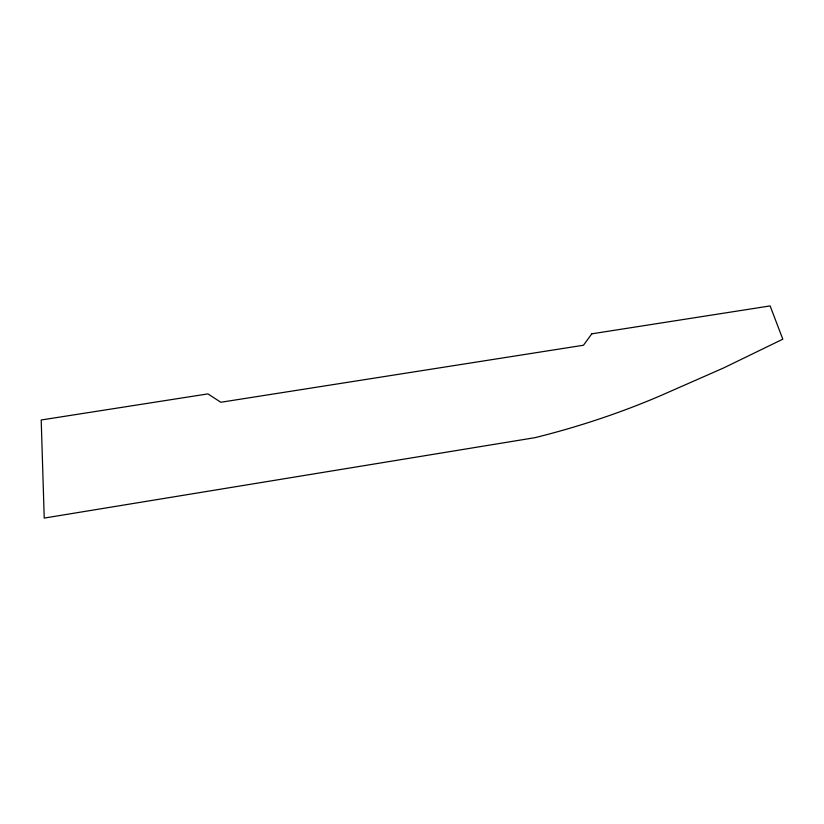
<?xml version="1.0" encoding="UTF-8"?>
<svg xmlns="http://www.w3.org/2000/svg" width="824" height="824" viewBox="0 0 824 824"><rect width="100%" height="100%" fill="white"/><g stroke="black" fill="none" stroke-linecap="round" stroke-linejoin="round"><path stroke-width="1.24" d="M591.786 333.823L583.474 345.235L220.832 402.267L207.936 393.893L41.2 419.983L44.228 518.08L534.982 437.668A645.511 452.52 -2.4 0 0 661.342 395.345L723.626 367.947L782.8 339.189L770.131 305.92L591.786 333.823"/></g></svg>
